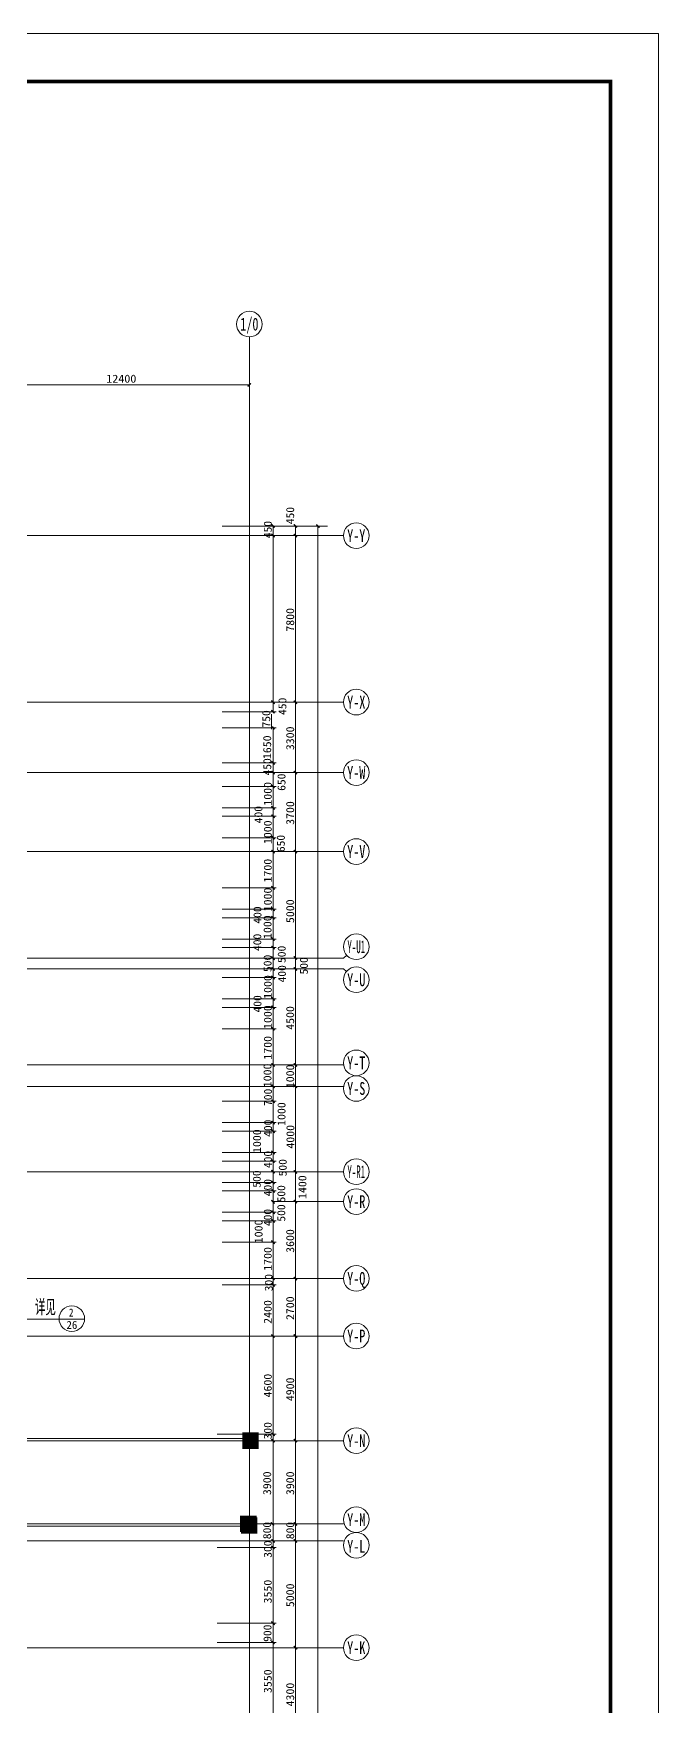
# Model space of a CAD drawing. Extents: x -307567 to 704339, y -10277 to 165507.
# Drawn here: x -17144 to 12141, y 87125 to 165506 of the extents above; entities that cross this region are included whole.
import ezdxf
from ezdxf.enums import TextEntityAlignment as Align

# ---------------------------------------------------------------- set-up
doc = ezdxf.new("R2010")
doc.units = 0
doc.header["$MEASUREMENT"] = 0
for name, color, linetype, lineweight in [('AXIS', 7, 'CONTINUOUS', 5), ('ziti', 32, 'CONTINUOUS', 0), ('我的', 255, 'CONTINUOUS', 0)]:
    doc.layers.add(name, color=color, linetype=linetype, lineweight=lineweight)
doc.styles.add('HZ', font='txt', dxfattribs={"width": 0.7, "height": 5, "bigfont": 'STF:宋体'})
doc.styles.get("Standard").update_dxf_attribs({"font": 'txt', "height": 3})

msp = doc.modelspace()

# ---------------------------------------------------------------- linework, layer by layer
at = {"layer": 'AXIS', "color": 0}
msp.add_lwpolyline([(12140.50649, 165506.4863), (-118119.60116, 165506.4863), (-118119.60116, -10277.04998), (12140.50649, -10277.04998)], close=True, dxfattribs=at)
at = {"layer": 'AXIS', "color": 0, "const_width": 180.29081}
msp.add_lwpolyline([(9886.87141, 163252.85122), (-115865.96608, 163252.85122), (-115865.96608, -8023.4149), (9886.87141, -8023.4149)], close=True, dxfattribs=at)
at = {"layer": '我的', "color": 0}
for p, q in [((-7028.41912, 151290.47349), (-7028.41912, 147990.48999)), ((-19028.35912, 149040.48474), (-7028.41912, 149040.48474)), ((-7028.41912, 147990.48999), (-7028.41912, 95170.08149)), ((-5920.96616, 141979.96402), (-79811.30716, 141979.95486)), ((-5770.96691, 141979.96402), (-8374.7869, 141979.96402)), ((-5770.96691, 142429.96177), (-8302.97329, 142429.96177)), ((-3371.08877, 142429.96177), (-6371.07377, 142429.96177)), ((-5920.96616, 141979.96402), (-5920.96616, 142429.96177)), ((-2620.98266, 141979.96402), (-5920.96616, 141979.96402)), ((-5920.96616, 134180.00302), (-5920.96616, 141979.96402)), ((-4871.08127, 141979.96402), (-4871.08127, 142429.96177)), ((-4870.97141, 134180.00302), (-4870.97141, 141979.96402)), ((-3820.97666, 19280.56836), (-3820.97666, 142429.96177)), ((-5920.96616, 134180.00302), (-79811.30716, 134179.99386)), ((-5770.96691, 134180.00302), (-8374.7869, 134180.00302)), ((-2620.98266, 134180.00302), (-5920.96616, 134180.00302)), ((-5920.96616, 133730.00527), (-5920.96616, 134180.00302)), ((-4870.97141, 130880.01952), (-4870.97141, 134180.00302)), ((-5770.96691, 133730.00527), (-8302.97329, 133730.00527)), ((-5990.98534, 132907.67356), (-5990.98534, 133608.76259)), ((-5770.96691, 132978.91954), (-8302.97329, 132978.91954)), ((-5920.96616, 131330.01727), (-5920.96616, 133028.91624)), ((-5770.96691, 131330.01727), (-8302.97329, 131330.01727)), ((-5920.96616, 130880.01952), (-5920.96616, 131330.01727)), ((-5920.96616, 130880.01952), (-79811.30716, 130880.01036)), ((-5770.96691, 130880.01952), (-8374.7869, 130880.01952)), ((-8302.97329, 130880.01952), (-5770.96691, 130880.01952)), ((-8302.97329, 130230.01666), (-5770.96691, 130230.01666)), ((-2620.98266, 130880.01952), (-5920.96616, 130880.01952)), ((-5920.96616, 130230.01666), (-5920.96616, 130880.01952)), ((-5920.96616, 129230.02777), (-5920.96616, 130230.01666)), ((-4870.97141, 127180.03496), (-4870.97141, 130880.01952)), ((-8302.97329, 129230.02777), (-5770.96691, 129230.02777)), ((-8302.97329, 128830.02671), (-5770.96691, 128830.02671)), ((-5920.96616, 128830.02671), (-5920.96616, 129230.02777)), ((-5920.96616, 127830.02866), (-5920.96616, 128830.02671)), ((-8302.97329, 127830.02866), (-5770.96691, 127830.02866)), ((-5920.96616, 127180.03496), (-5920.96616, 127830.02866)), ((-5920.96616, 127180.03496), (-79811.30716, 127180.02581)), ((-8302.97329, 127180.03496), (-5770.96691, 127180.03496)), ((-2620.98266, 127180.03496), (-5920.96616, 127180.03496)), ((-5920.96616, 125480.04652), (-5920.96616, 127180.03496)), ((-4870.97141, 121680.05941), (-4870.97141, 127180.03496)), ((-8302.97329, 125480.04652), (-5770.96691, 125480.04652)), ((-5920.96616, 124480.04846), (-5920.96616, 125480.04652)), ((-8302.97329, 124480.04846), (-5770.96691, 124480.04846)), ((-8302.97329, 124080.04741), (-5770.96691, 124080.04741)), ((-5920.96616, 124080.04741), (-5920.96616, 124480.04846)), ((-5920.96616, 121680.05941), (-5920.96616, 124480.04846)), ((-5920.96616, 123080.05852), (-5920.96616, 124080.04741)), ((-8302.97329, 123080.05852), (-5770.96691, 123080.05852)), ((-5920.96616, 122680.05746), (-5920.96616, 123080.05852)), ((-8302.97329, 122680.05746), (-5770.96691, 122680.05746)), ((-5920.96616, 121680.05941), (-5920.96616, 122680.05746)), ((-2620.98266, 122180.06302), (-2466.5889, 122319.26825)), ((-5920.96616, 122180.06302), (-79811.30716, 122180.05386)), ((-5920.96616, 121680.05941), (-79811.30716, 121680.05026)), ((-5920.96616, 121680.05941), (-79811.30716, 121680.05026)), ((-8302.97329, 121680.05941), (-5770.96691, 121680.05941)), ((-2620.98266, 122180.06302), (-5920.96616, 122180.06302)), ((-2620.98266, 121680.05941), (-5920.96616, 121680.05941)), ((-5920.96616, 121280.06752), (-5920.96616, 121680.05941)), ((-4870.97141, 117180.08191), (-4870.97141, 121680.05941)), ((-2620.98266, 121680.05941), (-2480.02878, 121561.42597)), ((-8302.97329, 121280.06752), (-5770.96691, 121280.06752)), ((-5920.96616, 120280.06946), (-5920.96616, 121280.06752)), ((-8302.97329, 120280.06946), (-5770.96691, 120280.06946)), ((-5920.96616, 119880.06841), (-5920.96616, 120280.06946)), ((-8302.97329, 119880.06841), (-5770.96691, 119880.06841)), ((-5920.96616, 118880.07952), (-5920.96616, 119880.06841)), ((-8302.97329, 118880.07952), (-5770.96691, 118880.07952)), ((-5920.96616, 116180.09302), (-5920.96616, 118880.07952)), ((-5920.96616, 117180.08191), (-79811.30716, 117180.07276)), ((-8302.97329, 117180.08191), (-5770.96691, 117180.08191)), ((-2620.98266, 117180.08191), (-5920.96616, 117180.08191)), ((-4870.97141, 116180.09302), (-4870.97141, 117180.08191)), ((-5920.96616, 116180.09302), (-79811.30716, 116180.08386)), ((-8302.97329, 116180.09302), (-5770.96691, 116180.09302)), ((-2620.98266, 116180.09302), (-5920.96616, 116180.09302)), ((-5920.96616, 115480.09346), (-5920.96616, 116180.09302)), ((-4870.97141, 110780.12002), (-4870.97141, 116180.09302)), ((-8302.97329, 115480.09346), (-5770.96691, 115480.09346)), ((-5920.96616, 114480.09541), (-5920.96616, 115480.09346)), ((-8302.97329, 114480.09541), (-5770.96691, 114480.09541)), ((-5920.96616, 114080.10352), (-5920.96616, 114480.09541)), ((-5920.96616, 110780.12002), (-5920.96616, 114480.09541)), ((-8302.97329, 114080.10352), (-5770.96691, 114080.10352)), ((-5920.96616, 113080.10546), (-5920.96616, 114080.10352)), ((-8302.97329, 113080.10546), (-5770.96691, 113080.10546)), ((-5920.96616, 112680.10441), (-5920.96616, 113080.10546)), ((-5920.96616, 112180.10996), (-79811.30716, 112180.10081)), ((-8302.97329, 112680.10441), (-5770.96691, 112680.10441)), ((-5920.96616, 111680.11552), (-5920.96616, 112680.10441)), ((-2620.98266, 112180.10996), (-5920.96616, 112180.10996)), ((-8302.97329, 111680.11552), (-5770.96691, 111680.11552)), ((-5920.96616, 111280.11446), (-5920.96616, 111680.11552)), ((-8302.97329, 111280.11446), (-5770.96691, 111280.11446)), ((-5920.96616, 110280.11641), (-5920.96616, 111280.11446)), ((-2620.98266, 110780.12002), (-5920.96616, 110780.12002)), ((-4870.97141, 107180.13802), (-4870.97141, 110780.12002)), ((-8302.97329, 110280.11641), (-5770.96691, 110280.11641)), ((-8302.97329, 109880.12452), (-5770.96691, 109880.12452)), ((-5920.96616, 109880.12452), (-5920.96616, 110280.11641)), ((-5920.96616, 108880.12646), (-5920.96616, 109880.12452)), ((-8302.97329, 108880.12646), (-5770.96691, 108880.12646)), ((-5920.96616, 107180.13802), (-5920.96616, 108880.12646)), ((-5920.96616, 107180.13802), (-79811.30716, 107180.12886)), ((-8302.97329, 107180.13802), (-5770.96691, 107180.13802)), ((-5770.96691, 107180.13802), (-8302.97329, 107180.13802)), ((-5770.96691, 106880.13036), (-8302.97329, 106880.13036)), ((-2620.98266, 107180.13802), (-5920.96616, 107180.13802)), ((-5920.96616, 106880.13952), (-5920.96616, 107180.13802)), ((-5920.96616, 106830.12451), (-5920.96616, 107180.13802)), ((-5920.96616, 104480.15152), (-5920.96616, 106830.12451)), ((-4870.97141, 104480.15152), (-4870.97141, 107180.13802)), ((-18502.33636, 105268.79198), (-14747.99722, 105268.79198)), ((-5920.96616, 104480.15152), (-79811.30716, 104480.14236)), ((-5770.96691, 104480.15152), (-8544.78117, 104480.15152)), ((-2620.98266, 104480.15152), (-5920.96616, 104480.15152)), ((-5920.96616, 99930.16816), (-5920.96616, 104480.15152)), ((-4870.97141, 99580.17296), (-4870.97141, 104480.15152)), ((-5920.96616, 99580.17296), (-79811.30716, 99580.16381)), ((-5920.96616, 99580.17296), (-79811.30716, 99580.16381)), ((-18628.34891, 99678.6649), (-7328.41762, 99678.6649)), ((-5770.96691, 99880.17146), (-8544.78117, 99880.17146)), ((-5770.96691, 99580.17296), (-8544.78117, 99580.17296)), ((-5770.96691, 99580.17296), (-8544.78117, 99580.17296)), ((-5920.96616, 99580.17296), (-5920.96616, 99930.16816)), ((-2620.98266, 99580.17296), (-5920.96616, 99580.17296)), ((-2620.98266, 99580.17296), (-5920.96616, 99580.17296)), ((-5920.96616, 90980.20986), (-5920.96616, 99580.17296)), ((-4870.97141, 95680.19246), (-4870.97141, 99580.17296)), ((-7028.41912, 14141.83177), (-7028.41912, 99323.43291)), ((-5920.96616, 95680.19246), (-79811.30716, 95680.17415)), ((-5920.96616, 95680.19246), (-79811.30716, 95680.17415)), ((-16096.23267, 95680.19246), (-18255.54804, 95680.19246)), ((-2620.98266, 95680.19246), (-5920.96616, 95680.19246)), ((-2620.98266, 95680.19246), (-5920.96616, 95680.19246)), ((-4870.97141, 94880.19036), (-4870.97141, 95680.19246)), ((-5920.96616, 94880.19036), (-79811.30716, 94880.1812)), ((-5920.96616, 94880.19036), (-79811.30716, 94880.1812)), ((-18728.36062, 95579.67722), (-7428.39271, 95579.67722)), ((-8544.78117, 94880.19036), (-5770.96691, 94880.19036)), ((-8544.78117, 94880.19036), (-5770.96691, 94880.19036)), ((-2620.98266, 94880.19036), (-5920.96616, 94880.19036)), ((-2620.98266, 94880.19036), (-5920.96616, 94880.19036)), ((-5920.96616, 94130.19411), (-5920.96616, 94880.19036)), ((-4870.97141, 89880.20926), (-4870.97141, 94880.19036)), ((-8544.78117, 94580.19186), (-5770.96691, 94580.19186)), ((-8544.78117, 91030.21571), (-5770.96691, 91030.21571)), ((-8544.78117, 91030.21571), (-5770.96691, 91030.21571)), ((-6183.79444, 91030.1974), (-5770.96691, 91030.21571)), ((-5920.96616, 90130.22021), (-5920.96616, 90980.20986)), ((-5920.96616, 89880.20926), (-5920.96616, 90980.20986)), ((-5920.96616, 89880.20926), (-79811.30716, 89880.20926)), ((-5920.96616, 89880.20926), (-79811.30716, 89880.20926)), ((-8544.78117, 90130.22021), (-5770.96691, 90130.22021)), ((-6183.79444, 90130.2019), (-5770.96691, 90130.22021)), ((-5920.96616, 86580.23033), (-5920.96616, 90130.22021)), ((-2620.98266, 89880.20926), (-5920.96616, 89880.20926)), ((-2620.98266, 89880.20926), (-5920.96616, 89880.20926)), ((-4870.97141, 85580.23686), (-4870.97141, 89880.20926))]:
    msp.add_line(p, q, dxfattribs=at)
at = {"layer": '我的', "color": 0, "const_width": 67.49966}
for points in [[(-7103.41875, 148965.48512), (-6953.4195, 149115.48437)], [(-5995.96579, 142504.96139), (-5845.96654, 142354.96214)], [(-5995.96579, 142054.96364), (-5845.96654, 141904.96439)], [(-4946.0809, 142504.96139), (-4796.08165, 142354.96214)], [(-4945.97104, 142054.96364), (-4795.97179, 141904.96439)], [(-3895.97629, 142504.96139), (-3745.97704, 142354.96214)], [(-5995.96579, 134255.00264), (-5845.96654, 134105.00339)], [(-5995.96579, 134255.00264), (-5845.96654, 134105.00339)], [(-4945.97104, 134255.00264), (-4795.97179, 134105.00339)], [(-5995.96579, 133805.00489), (-5845.96654, 133655.00564)], [(-5995.96579, 133053.91917), (-5845.96654, 132903.91992)], [(-5995.96579, 131405.01689), (-5845.96654, 131255.01764)], [(-5995.96579, 130955.01914), (-5845.96654, 130805.01989)], [(-5995.96579, 130955.01914), (-5845.96654, 130805.01989)], [(-4945.97104, 130955.01914), (-4795.97179, 130805.01989)], [(-5995.96579, 130305.01629), (-5845.96654, 130155.01704)], [(-5995.96579, 129305.02739), (-5845.96654, 129155.02814)], [(-5995.96579, 128905.02634), (-5845.96654, 128755.02709)], [(-5995.96579, 127905.02829), (-5845.96654, 127755.02904)], [(-5995.96579, 127255.03459), (-5845.96654, 127105.03534)], [(-4945.97104, 127255.03459), (-4795.97179, 127105.03534)], [(-5995.96579, 125555.04614), (-5845.96654, 125405.04689)], [(-5995.96579, 124555.04809), (-5845.96654, 124405.04884)], [(-5995.96579, 124155.04704), (-5845.96654, 124005.04779)], [(-5995.96579, 123155.05814), (-5845.96654, 123005.05889)], [(-5995.96579, 122755.05709), (-5845.96654, 122605.05784)], [(-5995.96579, 122262.05723), (-5845.96654, 122112.05798)], [(-4945.97104, 122267.05599), (-4795.97179, 122117.05674)], [(-5995.96579, 121755.05904), (-5845.96654, 121605.05979)], [(-4945.97104, 121755.05904), (-4795.97179, 121605.05979)], [(-5995.96579, 121355.06714), (-5845.96654, 121205.06789)], [(-5995.96579, 120355.06909), (-5845.96654, 120205.06984)], [(-5995.96579, 119955.06804), (-5845.96654, 119805.06879)], [(-5995.96579, 118955.07914), (-5845.96654, 118805.07989)], [(-5995.96579, 117255.08154), (-5845.96654, 117105.08229)], [(-4945.97104, 117255.08154), (-4795.97179, 117105.08229)], [(-5995.96579, 116255.09264), (-5845.96654, 116105.09339)], [(-4945.97104, 116255.09264), (-4795.97179, 116105.09339)], [(-5995.96579, 115555.09309), (-5845.96654, 115405.09384)], [(-5995.96579, 114555.09504), (-5845.96654, 114405.09579)], [(-5995.96579, 114155.10314), (-5845.96654, 114005.10389)], [(-5995.96579, 113155.10509), (-5845.96654, 113005.10584)], [(-5995.96579, 112755.10404), (-5845.96654, 112605.10479)], [(-5995.96579, 112257.10543), (-5845.96654, 112107.10618)], [(-4945.97104, 112242.10917), (-4795.97179, 112092.10992)], [(-5995.96579, 111755.11514), (-5845.96654, 111605.11589)], [(-5995.96579, 111355.11409), (-5845.96654, 111205.11484)], [(-5995.96579, 110845.11298), (-5845.96654, 110695.11373)], [(-4945.97104, 110855.11964), (-4795.97179, 110705.12039)], [(-5995.96579, 110355.11604), (-5845.96654, 110205.11679)], [(-5995.96579, 109955.12414), (-5845.96654, 109805.12489)], [(-5995.96579, 108955.12609), (-5845.96654, 108805.12684)], [(-5995.96579, 107255.13764), (-5845.96654, 107105.13839)], [(-5995.96579, 107255.13764), (-5845.96654, 107105.13839)], [(-5995.96579, 106955.12999), (-5845.96654, 106805.13074)], [(-4945.97104, 107255.13764), (-4795.97179, 107105.13839)], [(-5995.96579, 104555.15114), (-5845.96654, 104405.15189)], [(-4945.97104, 104555.15114), (-4795.97179, 104405.15189)], [(-7328.41762, 99930.16816), (-7328.41762, 99230.17777), (-6628.40891, 99230.17777), (-6628.40891, 99930.16816), (-7328.41762, 99930.16816), (-7328.41762, 99230.17777)], [(-7328.381, 99930.16816), (-7328.381, 99230.17777), (-6628.37229, 99230.17777), (-6628.37229, 99930.16816), (-7328.381, 99930.16816), (-7328.381, 99230.17777)], [(-7328.381, 99930.16816), (-7328.381, 99230.17777), (-6628.37229, 99230.17777), (-6628.37229, 99930.16816), (-7328.381, 99930.16816), (-7328.381, 99230.17777)], [(-5995.96579, 99955.17109), (-5845.96654, 99805.17184)], [(-5995.96579, 99655.17259), (-5845.96654, 99505.17334)], [(-4945.97104, 99655.17259), (-4795.97179, 99505.17334)], [(-7428.39271, 96030.17851), (-7428.39271, 95330.18811), (-6728.42062, 95330.18811), (-6728.42062, 96030.17851), (-7428.39271, 96030.17851), (-7428.39271, 95330.18811)], [(-7388.40267, 95960.91005), (-7388.40267, 95260.90135), (-6688.39397, 95260.90135), (-6688.39397, 95960.91005), (-7388.40267, 95960.91005), (-7388.40267, 95260.90135)], [(-7388.40267, 95960.91005), (-7388.40267, 95260.90135), (-6688.39397, 95260.90135), (-6688.39397, 95960.91005), (-7388.40267, 95960.91005), (-7388.40267, 95260.90135)], [(-6025.95831, 95755.19209), (-5875.95906, 95605.19284)], [(-4945.97104, 95755.19209), (-4795.97179, 95605.19284)], [(-5995.96579, 94955.18999), (-5845.96654, 94805.19074)], [(-4945.97104, 94955.18999), (-4795.97179, 94805.19074)], [(-5995.96579, 94655.19149), (-5845.96654, 94505.19224)], [(-5995.96579, 91105.21534), (-5845.96654, 90955.21609)], [(-5995.96579, 90205.21984), (-5845.96654, 90055.22059)], [(-4945.97104, 89955.20888), (-4795.97179, 89805.20963)]]:
    msp.add_lwpolyline(points, dxfattribs=at)
at = {"layer": '我的', "color": 0}
for centre in [(-7028.41912, 151890.47049), (-2020.98566, 141979.96402), (-2020.98566, 134180.00302), (-2020.98566, 130880.01952), (-2020.98566, 127180.03496), (-2020.98566, 122721.05457), (-2020.98566, 121175.06621), (-2020.98566, 117280.08446), (-2020.98566, 116080.09046), (-2020.98566, 112180.10996), (-2020.98566, 110780.12002), (-2020.98566, 107180.13802), (-15347.40829, 105295.51609), (-2020.98566, 104480.15152), (-2020.98566, 99580.17296), (-2020.98566, 99580.17296), (-2020.98566, 95880.17926), (-2020.98566, 94680.18526), (-2020.98566, 89880.20926), (-2020.98566, 89880.20926)]:
    msp.add_circle(centre, 599.997, dxfattribs=at)
for points in [[(-7328.41762, 99930.16816), (-6628.40891, 99930.16816), (-7328.41762, 99230.17777), (-6628.40891, 99230.17777)], [(-7328.381, 99930.16816), (-6628.37229, 99930.16816), (-7328.381, 99230.17777), (-6628.37229, 99230.17777)], [(-7328.381, 99930.16816), (-6628.37229, 99930.16816), (-7328.381, 99230.17777), (-6628.37229, 99230.17777)], [(-7428.39271, 96030.17851), (-6728.42062, 96030.17851), (-7428.39271, 95330.18811), (-6728.42062, 95330.18811)], [(-7388.40267, 95960.91005), (-6688.39397, 95960.91005), (-7388.40267, 95260.90135), (-6688.39397, 95260.90135)], [(-7388.40267, 95960.91005), (-6688.39397, 95960.91005), (-7388.40267, 95260.90135), (-6688.39397, 95260.90135)]]:
    msp.add_solid(points, dxfattribs=at)

# ---------------------------------------------------------------- texts
at = {"layer": 'ziti', "color": 0, "style": 'HZ', "width": 0.461426}
msp.add_text('详见', height=749.99625, dxfattribs=at).set_placement((-17078.91818, 105446.65059), (-16094.54811, 105446.65059), align=Align.FIT)
at = {"layer": '我的', "color": 0}
for s, height, width, p, p2 in [('1/0', 599.997, 0.65425, (-7453.66113, 151590.47199), (-6603.14049, 151590.47199)), ('12400', 374.998125, 0.940015, (-13733.37827, 149145.4769), (-12323.36335, 149145.4769)), ('Y-Y', 599.997, 0.531555, (-2446.22768, 141679.96552), (-1595.74365, 141679.96552)), ('Y-X', 599.997, 0.531555, (-2446.22768, 133880.00452), (-1595.74365, 133880.00452)), ('Y-W', 599.997, 0.472493, (-2446.22768, 130580.02102), (-1595.74365, 130580.02102)), ('Y-V', 599.997, 0.472493, (-2446.22768, 126880.03646), (-1595.74365, 126880.03646)), ('Y-U1', 599.997, 0.416254, (-2437.25555, 122421.05607), (-1604.75239, 122421.05607)), ('Y-U', 599.997, 0.531555, (-2446.22768, 120875.06771), (-1595.74365, 120875.06771)), ('Y-T', 599.997, 0.531555, (-2446.22768, 116980.08596), (-1595.74365, 116980.08596)), ('Y-S', 599.997, 0.531555, (-2446.22768, 115780.09196), (-1595.74365, 115780.09196)), ('Y-R1', 599.997, 0.416254, (-2437.25555, 111880.11146), (-1604.75239, 111880.11146)), ('Y-R', 599.997, 0.531555, (-2446.22768, 110480.12152), (-1595.74365, 110480.12152)), ('Y-Q', 599.997, 0.531555, (-2446.22768, 106880.13952), (-1595.74365, 106880.13952)), ('26', 374.998125, 0.815977, (-15598.95732, 104813.4018), (-15088.97452, 104813.4018)), ('2', 374.99813, 0.839941, (-15480.37881, 105394.85947), (-15270.39451, 105394.85947)), ('Y-P', 599.997, 0.531555, (-2446.22768, 104180.15302), (-1595.74365, 104180.15302)), ('Y-N', 599.997, 0.531555, (-2446.22768, 99280.17446), (-1595.74365, 99280.17446)), ('Y-N', 599.997, 0.531555, (-2446.22768, 99280.17446), (-1595.74365, 99280.17446)), ('Y-M', 599.997, 0.531555, (-2446.22768, 95580.18076), (-1595.74365, 95580.18076)), ('Y-L', 599.997, 0.531555, (-2446.22768, 94330.19921), (-1595.74365, 94330.19921)), ('Y-K', 599.997, 0.531555, (-2446.22768, 89580.21533), (-1595.74365, 89580.21533)), ('Y-K', 599.997, 0.531555, (-2446.22768, 89580.21533), (-1595.74365, 89580.21533))]:
    msp.add_text(s, height=height, dxfattribs=dict(at, width=width)).set_placement(p, p2, align=Align.FIT)
for s, width, p, p2 in [('450', 0.863994, (-4931.06633, 142513.96098), (-4931.06633, 143323.95144)), ('450', 0.864004, (-5980.98783, 141859.95729), (-5980.98783, 142669.9569)), ('7800', 0.887996, (-4930.99308, 137479.98652), (-4930.99308, 138589.97547)), ('450', 0.864004, (-5295.07818, 133578.11088), (-5295.07818, 134388.1105)), ('750', 0.863994, (-6050.97039, 132991.68193), (-6050.97039, 133801.67239)), ('1650', 0.934732, (-6008.4169, 131511.07105), (-6008.4169, 132621.06001)), ('3300', 0.887996, (-4930.99308, 131930.01427), (-4930.99308, 133040.00322)), ('450', 0.863994, (-6004.64494, 130743.69818), (-6004.64494, 131553.68863)), ('1000', 1.044709, (-5980.98783, 129330.02116), (-5980.98783, 130440.01927)), ('650', 0.863994, (-5337.6683, 130024.11559), (-5337.6683, 130834.10605)), ('3700', 0.888003, (-4930.99308, 128430.02566), (-4930.99308, 129540.02377)), ('400', 0.925708, (-6421.2078, 128502.98367), (-6421.2078, 129312.97413)), ('1000', 1.044709, (-5980.98783, 127530.03016), (-5980.98783, 128640.02827)), ('650', 0.864004, (-5368.94255, 127151.66291), (-5368.94255, 127961.66253)), ('1700', 0.98667, (-5980.98783, 125730.03916), (-5980.98783, 126840.03727)), ('1000', 1.044709, (-5980.98783, 124380.04591), (-5980.98783, 125490.04402)), ('5000', 0.934732, (-4930.99308, 123830.05477), (-4930.99308, 124940.04372)), ('400', 0.925708, (-6464.12751, 123803.21164), (-6464.12751, 124613.2021)), ('1000', 1.044709, (-5990.98534, 123083.97695), (-5990.98534, 124193.97507)), ('400', 0.925718, (-6473.09963, 122519.5297), (-6473.09963, 123329.52931)), ('500', 0.925708, (-5989.92334, 121535.96528), (-5989.92334, 122345.95574)), ('500', 0.925708, (-5330.19763, 121959.00089), (-5330.19763, 122768.99135)), ('400', 0.925718, (-5314.5605, 121047.96418), (-5314.5605, 121857.9638)), ('500', 0.925718, (-4290.96943, 121420.0601), (-4290.96943, 122230.05971)), ('1000', 1.044709, (-5980.98783, 120280.06946), (-5980.98783, 121390.06758)), ('400', 0.925708, (-6464.16413, 119639.02958), (-6464.16413, 120449.02004)), ('1000', 1.044709, (-5980.98783, 118870.07285), (-5980.98783, 119980.07096)), ('4500', 0.888003, (-4930.99308, 118830.07366), (-4930.99308, 119940.07177)), ('1700', 0.98667, (-5980.98783, 117430.08371), (-5980.98783, 118540.08183)), ('1000', 1.044709, (-5995.74606, 116138.82125), (-5995.74606, 117248.81936)), ('1000', 1.044709, (-4930.99308, 116094.07965), (-4930.99308, 117204.07776)), ('700', 0.925718, (-5972.01571, 115259.87362), (-5972.01571, 116069.87323)), ('1000', 1.044709, (-5336.75277, 114326.42492), (-5336.75277, 115436.42303)), ('400', 0.925708, (-5972.01571, 113812.2124), (-5972.01571, 114622.20286)), ('1000', 1.044709, (-6485.18453, 113058.90196), (-6485.18453, 114168.90007)), ('4000', 0.934732, (-4922.31393, 113261.44306), (-4922.31393, 114371.43202)), ('400', 0.925708, (-5972.01571, 112349.57323), (-5972.01571, 113159.56368)), ('500', 0.925708, (-6497.08633, 111432.90606), (-6497.08633, 112242.89652)), ('500', 0.925708, (-5282.51721, 111962.32541), (-5282.51721, 112772.31587)), ('400', 0.925718, (-5980.98783, 111030.11266), (-5980.98783, 111840.11227)), ('500', 0.925718, (-5348.58133, 110741.36594), (-5348.58133, 111551.36555)), ('1400', 0.98667, (-4359.01108, 110904.18251), (-4359.01108, 112014.18062)), ('500', 0.925718, (-5348.58133, 109841.37044), (-5348.58133, 110651.37005)), ('1000', 1.044701, (-6410.95395, 108830.12977), (-6410.95395, 109940.11872)), ('400', 0.925708, (-5980.98783, 109630.12271), (-5980.98783, 110440.11317)), ('3600', 0.887996, (-4930.99308, 108380.13202), (-4930.99308, 109490.12097)), ('1700', 0.98667, (-5980.98783, 107540.13072), (-5980.98783, 108650.12883)), ('300', 0.925718, (-5934.99197, 106579.13394), (-5934.99197, 107389.13355)), ('2400', 0.887996, (-5980.98783, 105055.14559), (-5980.98783, 106165.13455)), ('2700', 0.887996, (-4930.99308, 105230.14777), (-4930.99308, 106340.13672)), ('4600', 0.887996, (-5980.98783, 101605.16284), (-5980.98783, 102715.1518)), ('4900', 0.888003, (-4930.99308, 101430.16066), (-4930.99308, 102540.15877)), ('300', 0.925718, (-5980.98783, 99640.16717), (-5980.98783, 100450.16678)), ('3900', 0.887996, (-6010.98036, 97030.18571), (-6010.98036, 98140.17467)), ('3900', 0.887996, (-4930.99308, 97030.18571), (-4930.99308, 98140.17467)), ('800', 0.925708, (-6010.98036, 94964.18957), (-6010.98036, 95774.18003)), ('800', 0.925708, (-4930.99308, 94964.18957), (-4930.99308, 95774.18003)), ('300', 0.925718, (-5980.98783, 94094.19575), (-5980.98783, 94904.19537)), ('3550', 0.845717, (-5980.98783, 91955.20499), (-5980.98783, 93065.2031)), ('5000', 0.934732, (-4930.99308, 91780.21196), (-4930.99308, 92890.20092)), ('900', 0.925718, (-5994.53757, 90155.21399), (-5994.53757, 90965.2136)), ('3550', 0.845714, (-5980.98783, 87755.22598), (-5980.98783, 88865.21952)), ('4300', 0.887999, (-4930.99308, 87130.23064), (-4930.99308, 88240.22417))]:
    msp.add_text(s, height=374.998125, rotation=90, dxfattribs=dict(at, width=width)).set_placement(p, p2, align=Align.FIT)

doc.saveas('drawing.dxf')
